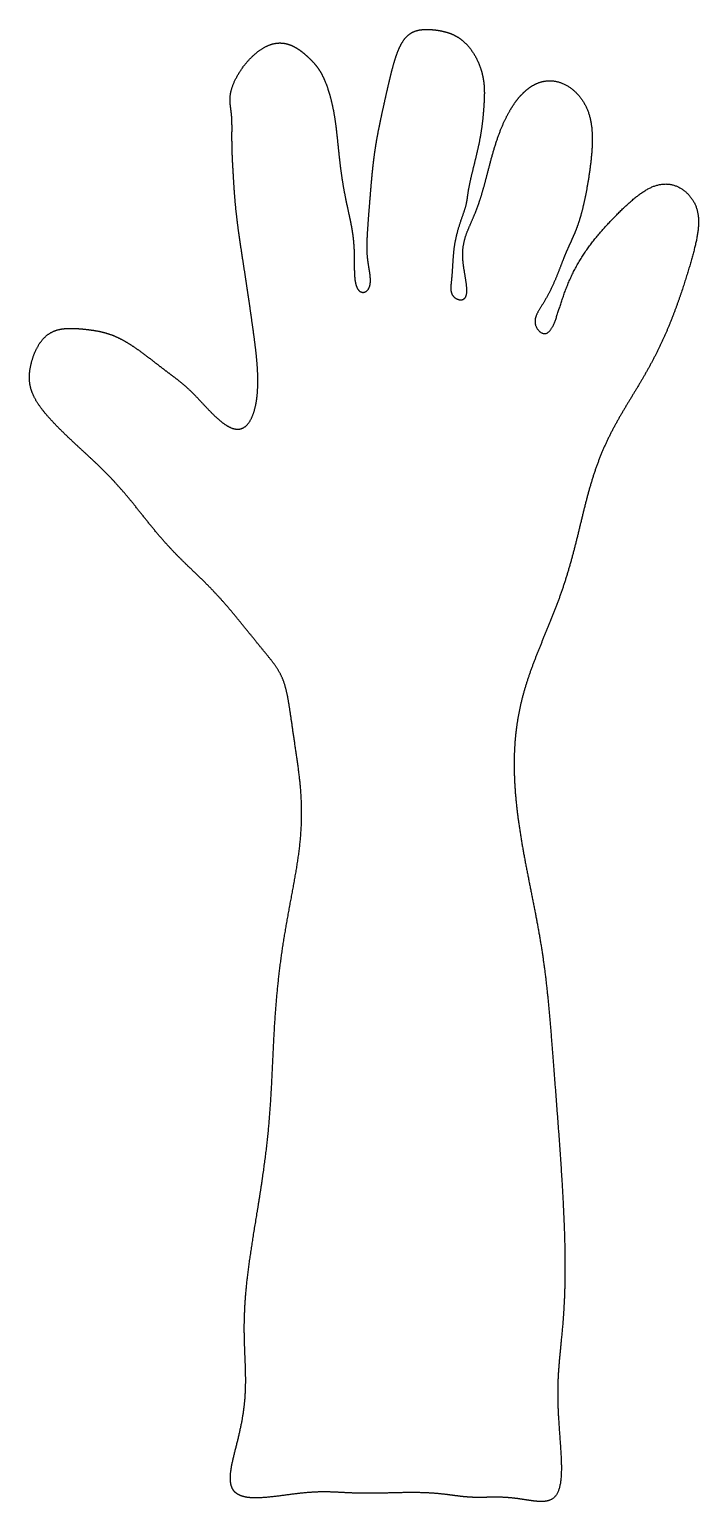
# Model space of a CAD drawing. Header units: millimetres. Extents: x -10.5 to 6.9, y -18.9 to 19.3.
import ezdxf

# ---------------------------------------------------------------- set-up
doc = ezdxf.new("R2010")
doc.units = ezdxf.units.MM
doc.layers.get('0').update_dxf_attribs({"linetype": 'CONTINUOUS'})

msp = doc.modelspace()

# ---------------------------------------------------------------- linework, layer by layer
msp.add_open_spline([(-5.093, -18.673), (-5.06, -18.698), (-4.987, -18.741), (-4.85, -18.786), (-4.621, -18.806), (-4.28, -18.785), (-3.913, -18.738), (-3.552, -18.688), (-3.217, -18.651), (-2.916, -18.636), (-2.641, -18.639), (-2.378, -18.653), (-2.107, -18.669), (-1.814, -18.678), (-1.492, -18.676), (-1.149, -18.668), (-0.795, -18.658), (-0.447, -18.654), (-0.118, -18.662), (0.18, -18.684), (0.446, -18.717), (0.685, -18.751), (0.909, -18.776), (1.13, -18.786), (1.357, -18.782), (1.599, -18.774), (1.856, -18.777), (2.126, -18.799), (2.401, -18.842), (2.666, -18.886), (2.904, -18.902), (3.098, -18.857), (3.237, -18.723), (3.319, -18.493), (3.35, -18.176), (3.343, -17.794), (3.315, -17.373), (3.28, -16.939), (3.254, -16.515), (3.244, -16.113), (3.251, -15.731), (3.275, -15.362), (3.31, -14.992), (3.35, -14.607), (3.389, -14.192), (3.418, -13.735), (3.436, -13.229), (3.439, -12.677), (3.429, -12.081), (3.405, -11.451), (3.371, -10.798), (3.329, -10.135), (3.283, -9.475), (3.234, -8.829), (3.187, -8.208), (3.142, -7.619), (3.099, -7.067), (3.058, -6.55), (3.015, -6.062), (2.969, -5.598), (2.917, -5.147), (2.855, -4.701), (2.782, -4.249), (2.697, -3.785), (2.603, -3.303), (2.502, -2.801), (2.399, -2.28), (2.302, -1.744), (2.218, -1.199), (2.153, -0.65), (2.116, -0.106), (2.111, 0.428), (2.141, 0.946), (2.209, 1.444), (2.312, 1.921), (2.445, 2.379), (2.602, 2.821), (2.772, 3.251), (2.949, 3.676), (3.123, 4.1), (3.287, 4.527), (3.436, 4.961), (3.569, 5.401), (3.688, 5.847), (3.797, 6.294), (3.903, 6.738), (4.012, 7.175), (4.132, 7.599), (4.267, 8.007), (4.422, 8.398), (4.598, 8.772), (4.792, 9.134), (5, 9.488), (5.215, 9.84), (5.431, 10.197), (5.641, 10.562), (5.839, 10.94), (6.022, 11.329), (6.188, 11.727), (6.339, 12.126), (6.475, 12.52), (6.597, 12.9), (6.705, 13.259), (6.797, 13.592), (6.867, 13.897), (6.908, 14.175), (6.908, 14.429), (6.86, 14.663), (6.759, 14.875), (6.608, 15.057), (6.417, 15.197), (6.2, 15.279), (5.969, 15.292), (5.733, 15.232), (5.494, 15.106), (5.252, 14.925), (5.003, 14.703), (4.748, 14.452), (4.489, 14.18), (4.234, 13.887), (3.994, 13.572), (3.776, 13.235), (3.59, 12.878), (3.438, 12.508), (3.318, 12.143), (3.218, 11.814), (3.12, 11.557), (3.01, 11.404), (2.884, 11.373), (2.757, 11.449), (2.665, 11.589), (2.642, 11.743), (2.693, 11.898), (2.797, 12.066), (2.927, 12.267), (3.058, 12.509), (3.179, 12.777), (3.287, 13.051), (3.385, 13.307), (3.475, 13.531), (3.562, 13.723), (3.647, 13.904), (3.73, 14.098), (3.811, 14.328), (3.888, 14.603), (3.96, 14.92), (4.025, 15.266), (4.081, 15.625), (4.124, 15.981), (4.149, 16.318), (4.148, 16.631), (4.113, 16.919), (4.039, 17.183), (3.92, 17.423), (3.756, 17.635), (3.553, 17.808), (3.318, 17.927), (3.065, 17.976), (2.804, 17.943), (2.549, 17.821), (2.309, 17.617), (2.092, 17.341), (1.903, 17.009), (1.743, 16.639), (1.613, 16.25), (1.504, 15.86), (1.409, 15.486), (1.318, 15.137), (1.222, 14.821), (1.118, 14.541), (1.008, 14.29), (0.903, 14.057), (0.82, 13.823), (0.776, 13.57), (0.781, 13.289), (0.828, 12.988), (0.884, 12.695), (0.906, 12.452), (0.861, 12.297), (0.743, 12.251), (0.598, 12.297), (0.496, 12.397), (0.464, 12.526), (0.479, 12.683), (0.502, 12.873), (0.516, 13.096), (0.529, 13.347), (0.552, 13.616), (0.6, 13.889), (0.671, 14.149), (0.751, 14.381), (0.821, 14.575), (0.869, 14.73), (0.893, 14.864), (0.909, 15.006), (0.938, 15.188), (0.988, 15.421), (1.056, 15.696), (1.131, 15.995), (1.2, 16.293), (1.253, 16.572), (1.289, 16.821), (1.312, 17.044), (1.328, 17.248), (1.341, 17.445), (1.348, 17.646), (1.341, 17.858), (1.308, 18.083), (1.242, 18.32), (1.138, 18.555), (1.002, 18.774), (0.839, 18.958), (0.658, 19.097), (0.466, 19.189), (0.267, 19.245), (0.065, 19.277), (-0.136, 19.291), (-0.329, 19.283), (-0.506, 19.236), (-0.66, 19.133), (-0.79, 18.965), (-0.899, 18.739), (-0.99, 18.464), (-1.071, 18.159), (-1.146, 17.838), (-1.219, 17.516), (-1.289, 17.2), (-1.355, 16.895), (-1.415, 16.601), (-1.466, 16.317), (-1.507, 16.04), (-1.541, 15.766), (-1.569, 15.488), (-1.594, 15.205), (-1.617, 14.915), (-1.641, 14.623), (-1.663, 14.337), (-1.683, 14.067), (-1.696, 13.822), (-1.701, 13.605), (-1.693, 13.411), (-1.67, 13.227), (-1.637, 13.041), (-1.607, 12.85), (-1.605, 12.67), (-1.656, 12.528), (-1.761, 12.451), (-1.882, 12.463), (-1.974, 12.576), (-2.02, 12.774), (-2.032, 13.03), (-2.029, 13.31), (-2.033, 13.589), (-2.053, 13.857), (-2.091, 14.115), (-2.142, 14.37), (-2.201, 14.631), (-2.259, 14.905), (-2.314, 15.191), (-2.361, 15.483), (-2.4, 15.776), (-2.432, 16.065), (-2.46, 16.345), (-2.488, 16.618), (-2.52, 16.885), (-2.562, 17.148), (-2.617, 17.407), (-2.683, 17.655), (-2.76, 17.881), (-2.844, 18.077), (-2.935, 18.238), (-3.033, 18.37), (-3.146, 18.493), (-3.283, 18.622), (-3.449, 18.761), (-3.65, 18.883), (-3.882, 18.952), (-4.139, 18.936), (-4.409, 18.817), (-4.671, 18.611), (-4.903, 18.347), (-5.084, 18.067), (-5.202, 17.806), (-5.256, 17.588), (-5.259, 17.411), (-5.237, 17.255), (-5.214, 17.096), (-5.202, 16.919), (-5.201, 16.721), (-5.204, 16.505), (-5.202, 16.28), (-5.196, 16.051), (-5.185, 15.821), (-5.171, 15.594), (-5.158, 15.368), (-5.144, 15.138), (-5.126, 14.899), (-5.104, 14.644), (-5.073, 14.37), (-5.035, 14.076), (-4.99, 13.766), (-4.942, 13.445), (-4.891, 13.122), (-4.842, 12.8), (-4.794, 12.484), (-4.749, 12.174), (-4.705, 11.869), (-4.662, 11.566), (-4.621, 11.262), (-4.581, 10.954), (-4.549, 10.64), (-4.529, 10.321), (-4.528, 10.001), (-4.554, 9.689), (-4.611, 9.399), (-4.705, 9.152), (-4.836, 8.976), (-5.003, 8.895), (-5.2, 8.923), (-5.419, 9.051), (-5.645, 9.249), (-5.868, 9.481), (-6.076, 9.709), (-6.266, 9.906), (-6.442, 10.066), (-6.613, 10.204), (-6.792, 10.338), (-6.991, 10.487), (-7.212, 10.658), (-7.451, 10.844), (-7.701, 11.028), (-7.952, 11.191), (-8.197, 11.32), (-8.43, 11.407), (-8.657, 11.463), (-8.881, 11.498), (-9.108, 11.522), (-9.338, 11.539), (-9.566, 11.535), (-9.782, 11.492), (-9.976, 11.395), (-10.14, 11.237), (-10.271, 11.03), (-10.369, 10.795), (-10.434, 10.555), (-10.466, 10.325), (-10.459, 10.109), (-10.409, 9.901), (-10.313, 9.693), (-10.17, 9.477), (-9.986, 9.252), (-9.771, 9.021), (-9.537, 8.788), (-9.294, 8.56), (-9.054, 8.339), (-8.821, 8.125), (-8.598, 7.914), (-8.384, 7.699), (-8.175, 7.476), (-7.969, 7.239), (-7.763, 6.989), (-7.556, 6.728), (-7.347, 6.466), (-7.136, 6.208), (-6.923, 5.961), (-6.709, 5.731), (-6.494, 5.514), (-6.277, 5.306), (-6.057, 5.097), (-5.833, 4.879), (-5.607, 4.643), (-5.379, 4.389), (-5.152, 4.122), (-4.931, 3.851), (-4.719, 3.588), (-4.523, 3.345), (-4.344, 3.128), (-4.189, 2.937), (-4.057, 2.763), (-3.95, 2.591), (-3.865, 2.406), (-3.8, 2.196), (-3.749, 1.956), (-3.706, 1.687), (-3.663, 1.391), (-3.618, 1.075), (-3.569, 0.744), (-3.517, 0.4), (-3.468, 0.047), (-3.427, -0.313), (-3.399, -0.679), (-3.39, -1.051), (-3.401, -1.428), (-3.432, -1.81), (-3.482, -2.2), (-3.546, -2.597), (-3.619, -3.001), (-3.697, -3.414), (-3.775, -3.835), (-3.848, -4.262), (-3.915, -4.695), (-3.972, -5.131), (-4.02, -5.568), (-4.059, -6.002), (-4.09, -6.433), (-4.114, -6.858), (-4.135, -7.278), (-4.153, -7.693), (-4.173, -8.106), (-4.197, -8.521), (-4.227, -8.939), (-4.265, -9.364), (-4.313, -9.798), (-4.371, -10.241), (-4.437, -10.693), (-4.509, -11.151), (-4.584, -11.609), (-4.658, -12.063), (-4.726, -12.506), (-4.785, -12.933), (-4.832, -13.341), (-4.864, -13.726), (-4.881, -14.088), (-4.886, -14.429), (-4.879, -14.753), (-4.867, -15.065), (-4.853, -15.372), (-4.845, -15.679), (-4.847, -15.991), (-4.868, -16.313), (-4.911, -16.646), (-4.977, -16.99), (-5.06, -17.339), (-5.151, -17.683), (-5.227, -18.009), (-5.262, -18.296), (-5.237, -18.482), (-5.181, -18.59), (-5.125, -18.647), (-5.093, -18.673)], degree=5)

doc.saveas('drawing.dxf')
